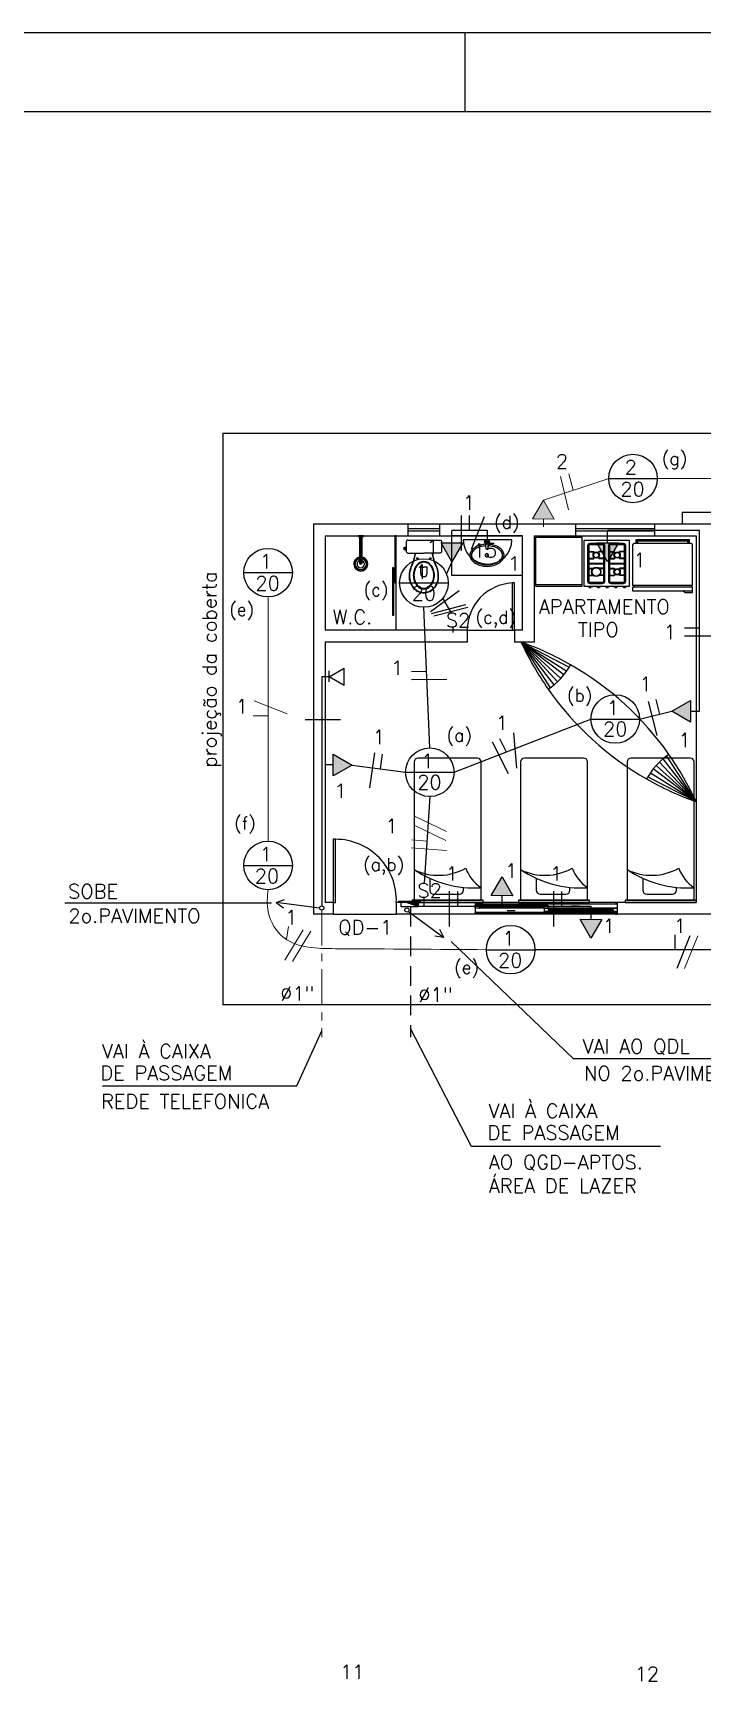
# Model space of a CAD drawing. Extents: x 1.6 to 100.8, y -3.3 to 55.9.
# Drawn here: x 43.73 to 52.21, y 35.03 to 55.93 of the extents above; entities that cross this region are included whole.
import ezdxf

# ---------------------------------------------------------------- set-up
doc = ezdxf.new("R2010")
doc.units = 0
doc.header["$MEASUREMENT"] = 0
doc.linetypes.add('CENTER2', pattern=[1.125, 0.75, -0.125, 0.125, -0.125])
doc.linetypes.add('HIDDEN', pattern=[0.375, 0.25, -0.125])
doc.layers.get('0').update_dxf_attribs({"linetype": 'CONTINUOUS'})
for name, color, linetype in [('2-MATERIAIS', 2, 'CONTINUOUS'), ('FIACAO', 6, 'CONTINUOUS'), ('QUADROS', 30, 'CONTINUOUS'), ('Texto', 2, 'CONTINUOUS'), ('Tub_Eletr_parede', 3, 'CONTINUOUS'), ('Tub_Eletr_piso', 3, 'HIDDEN'), ('Tub_Tel_parede', 230, 'CONTINUOUS'), ('Tub_Tel_piso', 230, 'HIDDEN')]:
    doc.layers.add(name, color=color, linetype=linetype)
doc.styles.add('ROMANS', font='romans.shx')
doc.styles.add('TXT_TEXTO', font='ROMANS.shx')

# ---------------------------------------------------------------- blocks, each defined once
blk = doc.blocks.new('QF')
at = {"layer": 'QUADROS'}
for p, q in [((-0.05, -0.15), (-0.05, 0.15)), ((-0.05, 0.15), (0.05, 0.15)), ((0.05, 0.2), (0.05, -0.2)), ((0.05, -0.15), (-0.05, -0.15))]:
    blk.add_line(p, q, dxfattribs=at)
blk.add_solid([(-0.05, -0.15), (0.05, 0.15), (0.05, -0.15)], dxfattribs=at)

msp = doc.modelspace()

# ---------------------------------------------------------------- linework, layer by layer
for p, q in [((85.205, 55.932), (2.544, 55.932)), ((49.205, 54.932), (49.205, 55.932))]:
    msp.add_line(p, q)
at = {"color": 170}
msp.add_line((84.205, 54.932), (4.544, 54.932), dxfattribs=at)
at = {"color": 8, "linetype": 'Continuous', "ltscale": 0.5}
for p, q in [((46.131, 50.857), (82.531, 50.857)), ((46.131, 50.857), (46.131, 43.607)), ((51.956, 49.857), (51.956, 49.707)), ((51.956, 49.857), (52.456, 49.857)), ((47.281, 49.707), (47.281, 44.757)), ((47.281, 49.707), (48.481, 49.707)), ((47.431, 49.557), (48.481, 49.557)), ((47.431, 49.557), (47.431, 48.357)), ((47.916, 49.557), (47.846, 49.557)), ((47.846, 49.557), (47.846, 49.547)), ((47.846, 49.547), (47.916, 49.547)), ((47.848, 49.547), (47.848, 49.557)), ((47.85, 49.547), (47.85, 49.557)), ((47.855, 49.547), (47.855, 49.557)), ((47.861, 49.547), (47.861, 49.557)), ((47.866, 49.547), (47.866, 49.212)), ((47.867, 49.547), (47.867, 49.207)), ((47.868, 49.547), (47.868, 49.204)), ((47.872, 49.547), (47.872, 49.557)), ((47.872, 49.547), (47.872, 49.2)), ((47.877, 49.547), (47.877, 49.198)), ((47.885, 49.547), (47.885, 49.198)), ((47.89, 49.547), (47.89, 49.557)), ((47.891, 49.547), (47.891, 49.2)), ((47.894, 49.547), (47.894, 49.204)), ((47.895, 49.547), (47.895, 49.207)), ((47.896, 49.547), (47.896, 49.212)), ((47.901, 49.547), (47.901, 49.557)), ((47.908, 49.547), (47.908, 49.557)), ((47.912, 49.547), (47.912, 49.557)), ((47.915, 49.547), (47.915, 49.557)), ((47.916, 49.547), (47.916, 49.557)), ((48.331, 49.557), (48.311, 49.557)), ((48.311, 49.557), (48.311, 48.957)), ((48.331, 48.357), (48.331, 49.557)), ((48.331, 48.957), (48.331, 49.557)), ((48.481, 49.707), (48.881, 49.707)), ((48.481, 49.557), (48.481, 49.707)), ((48.481, 49.647), (48.881, 49.647)), ((48.481, 49.617), (48.881, 49.617)), ((48.481, 49.557), (48.881, 49.557)), ((48.881, 49.707), (50.606, 49.707)), ((48.881, 49.557), (48.881, 49.707)), ((48.881, 49.557), (49.931, 49.557)), ((49.931, 49.557), (49.031, 49.557)), ((49.031, 49.557), (49.031, 49.057)), ((49.931, 48.357), (49.931, 49.557)), ((49.931, 49.057), (49.931, 49.557)), ((50.081, 49.557), (50.606, 49.557)), ((50.081, 48.207), (50.081, 49.557)), ((50.098, 49.536), (50.688, 49.536)), ((50.098, 48.915), (50.098, 49.536)), ((50.606, 49.707), (51.606, 49.707)), ((50.606, 49.557), (50.606, 49.707)), ((50.606, 49.647), (51.606, 49.647)), ((50.606, 49.617), (51.606, 49.617)), ((50.606, 49.557), (51.606, 49.557)), ((50.688, 48.915), (50.688, 49.536)), ((51.606, 49.707), (52.806, 49.707)), ((51.606, 49.557), (51.606, 49.707)), ((51.606, 49.557), (52.131, 49.557)), ((52.131, 49.557), (52.131, 44.907)), ((48.429, 49.393), (48.429, 49.411)), ((48.429, 49.411), (48.445, 49.411)), ((48.429, 49.376), (48.429, 49.393)), ((48.445, 49.376), (48.429, 49.376)), ((48.445, 49.411), (48.445, 49.408)), ((48.445, 49.408), (48.445, 49.378)), ((48.445, 49.408), (48.457, 49.408)), ((48.445, 49.376), (48.445, 49.378)), ((48.445, 49.378), (48.457, 49.378)), ((48.459, 49.489), (48.457, 49.481)), ((48.457, 49.481), (48.457, 49.357)), ((48.457, 49.357), (48.457, 49.357)), ((48.457, 49.357), (48.459, 49.349)), ((48.463, 49.495), (48.459, 49.489)), ((48.459, 49.349), (48.463, 49.343)), ((48.47, 49.499), (48.463, 49.495)), ((48.463, 49.343), (48.47, 49.338)), ((48.477, 49.501), (48.47, 49.499)), ((48.47, 49.338), (48.477, 49.337)), ((48.477, 49.501), (48.885, 49.501)), ((48.477, 49.501), (48.477, 49.501)), ((48.477, 49.337), (48.681, 49.337)), ((48.578, 49.336), (48.579, 49.337)), ((48.578, 49.336), (48.578, 49.336)), ((48.885, 49.337), (48.681, 49.337)), ((48.783, 49.336), (48.783, 49.337)), ((48.783, 49.336), (48.783, 49.336)), ((48.885, 49.501), (48.885, 49.501)), ((48.885, 49.501), (48.893, 49.499)), ((48.893, 49.338), (48.885, 49.337)), ((48.893, 49.499), (48.898, 49.495)), ((48.898, 49.343), (48.893, 49.338)), ((48.898, 49.495), (48.903, 49.489)), ((48.903, 49.349), (48.898, 49.343)), ((48.903, 49.489), (48.904, 49.481)), ((48.904, 49.357), (48.903, 49.349)), ((48.904, 49.481), (48.904, 49.357)), ((48.904, 49.357), (48.904, 49.357)), ((49.456, 49.461), (49.465, 49.394)), ((49.473, 49.387), (49.489, 49.387)), ((49.497, 49.394), (49.505, 49.459)), ((50.708, 49.495, 0.4), (50.708, 48.915, 0.4)), ((51.288, 49.495, 0.4), (50.708, 49.495, 0.4)), ((50.755, 49.427, 0.4), (50.755, 48.982, 0.4)), ((50.765, 49.427, 0.4), (50.765, 48.982, 0.4)), ((50.77, 49.427, 0.4), (50.77, 48.982, 0.4)), ((50.77, 49.357, 0.4), (50.833, 49.357, 0.4)), ((50.77, 49.352, 0.4), (50.833, 49.352, 0.4)), ((50.945, 49.457, 0.4), (50.785, 49.457, 0.4)), ((50.945, 49.447, 0.4), (50.785, 49.447, 0.4)), ((50.945, 49.442, 0.4), (50.785, 49.442, 0.4)), ((50.833, 49.352, 0.4), (50.833, 49.357, 0.4)), ((50.897, 49.352, 0.4), (50.897, 49.357, 0.4)), ((50.96, 49.357, 0.4), (50.897, 49.357, 0.4)), ((50.96, 49.352, 0.4), (50.897, 49.352, 0.4)), ((50.96, 48.982, 0.4), (50.96, 49.427, 0.4)), ((50.965, 48.982, 0.4), (50.965, 49.427, 0.4)), ((50.975, 48.982, 0.4), (50.975, 49.427, 0.4)), ((51.02, 49.427, 0.4), (51.02, 48.982, 0.4)), ((51.03, 49.427, 0.4), (51.03, 48.982, 0.4)), ((51.035, 49.427, 0.4), (51.035, 48.982, 0.4)), ((51.035, 49.357, 0.4), (51.098, 49.357, 0.4)), ((51.035, 49.352, 0.4), (51.098, 49.352, 0.4)), ((51.21, 49.457, 0.4), (51.05, 49.457, 0.4)), ((51.21, 49.447, 0.4), (51.05, 49.447, 0.4)), ((51.21, 49.442, 0.4), (51.05, 49.442, 0.4)), ((51.098, 49.352, 0.4), (51.098, 49.357, 0.4)), ((51.162, 49.352, 0.4), (51.162, 49.357, 0.4)), ((51.225, 49.357, 0.4), (51.162, 49.357, 0.4)), ((51.225, 49.352, 0.4), (51.162, 49.352, 0.4)), ((51.225, 48.982, 0.4), (51.225, 49.427, 0.4)), ((51.23, 48.982, 0.4), (51.23, 49.427, 0.4)), ((51.24, 48.982, 0.4), (51.24, 49.427, 0.4)), ((51.288, 48.915, 0.4), (51.288, 49.495, 0.4)), ((51.327, 49.436), (51.327, 48.926)), ((52.067, 49.456), (51.347, 49.456)), ((52.046, 49.505, -0.1), (51.368, 49.505, -0.1)), ((51.368, 49.505, -0.1), (51.368, 49.456, -0.1)), ((52.037, 49.496, -0.1), (51.377, 49.496, -0.1)), ((51.377, 49.496, -0.1), (51.377, 49.456, -0.1)), ((52.027, 49.486, -0.1), (51.387, 49.486, -0.1)), ((51.387, 49.486, -0.1), (51.387, 49.456, -0.1)), ((52.027, 49.456, -0.1), (52.027, 49.486, -0.1)), ((52.037, 49.456, -0.1), (52.037, 49.496, -0.1)), ((52.046, 49.456, -0.1), (52.046, 49.505, -0.1)), ((52.087, 48.926), (52.087, 49.436)), ((48.301, 49.148), (48.281, 49.148)), ((48.281, 49.148), (48.281, 48.548)), ((48.301, 48.548), (48.301, 49.148)), ((48.641, 49.078), (48.641, 49.156)), ((48.641, 49.156), (48.681, 49.156)), ((48.722, 49.156), (48.681, 49.156)), ((48.722, 49.078), (48.722, 49.156)), ((50.77, 49.27, 0.4), (50.833, 49.27, 0.4)), ((50.77, 49.265, 0.4), (50.833, 49.265, 0.4)), ((50.77, 49.207, 0.4), (50.96, 49.207, 0.4)), ((50.77, 49.202, 0.4), (50.96, 49.202, 0.4)), ((50.77, 49.143, 0.4), (50.833, 49.143, 0.4)), ((50.77, 49.138, 0.4), (50.833, 49.138, 0.4)), ((50.833, 49.27, 0.4), (50.833, 49.265, 0.4)), ((50.833, 49.138, 0.4), (50.833, 49.143, 0.4)), ((50.96, 49.27, 0.4), (50.897, 49.27, 0.4)), ((50.897, 49.27, 0.4), (50.897, 49.265, 0.4)), ((50.96, 49.265, 0.4), (50.897, 49.265, 0.4)), ((50.897, 49.138, 0.4), (50.897, 49.143, 0.4)), ((50.96, 49.143, 0.4), (50.897, 49.143, 0.4)), ((50.96, 49.138, 0.4), (50.897, 49.138, 0.4)), ((51.035, 49.27, 0.4), (51.098, 49.27, 0.4)), ((51.035, 49.265, 0.4), (51.098, 49.265, 0.4)), ((51.035, 49.207, 0.4), (51.225, 49.207, 0.4)), ((51.035, 49.202, 0.4), (51.225, 49.202, 0.4)), ((51.035, 49.143, 0.4), (51.098, 49.143, 0.4)), ((51.035, 49.138, 0.4), (51.098, 49.138, 0.4)), ((51.098, 49.27, 0.4), (51.098, 49.265, 0.4)), ((51.098, 49.138, 0.4), (51.098, 49.143, 0.4)), ((51.162, 49.27, 0.4), (51.162, 49.265, 0.4)), ((51.225, 49.27, 0.4), (51.162, 49.27, 0.4)), ((51.225, 49.265, 0.4), (51.162, 49.265, 0.4)), ((51.162, 49.138, 0.4), (51.162, 49.143, 0.4)), ((51.225, 49.143, 0.4), (51.162, 49.143, 0.4)), ((51.225, 49.138, 0.4), (51.162, 49.138, 0.4)), ((48.311, 48.957), (48.331, 48.957)), ((49.031, 49.057), (49.931, 49.057)), ((49.831, 48.957), (49.801, 48.957)), ((49.801, 48.957), (49.801, 48.357)), ((49.831, 48.357), (49.831, 48.957)), ((50.098, 48.939), (50.688, 48.939)), ((50.098, 48.915), (50.688, 48.915)), ((50.708, 48.915, 0.4), (51.288, 48.915, 0.4)), ((50.762, 48.911, 0.4), (50.816, 48.911, 0.4)), ((50.77, 49.057, 0.4), (50.833, 49.057, 0.4)), ((50.77, 49.052, 0.4), (50.833, 49.052, 0.4)), ((50.773, 48.909, 0.4), (50.782, 48.9, 0.4)), ((50.806, 48.909, 0.4), (50.773, 48.909, 0.4)), ((50.785, 48.967, 0.4), (50.945, 48.967, 0.4)), ((50.785, 48.962, 0.4), (50.945, 48.962, 0.4)), ((50.785, 48.952, 0.4), (50.945, 48.952, 0.4)), ((50.797, 48.9, 0.4), (50.806, 48.909, 0.4)), ((50.833, 49.057, 0.4), (50.833, 49.052, 0.4)), ((50.865, 48.911, 0.4), (50.919, 48.911, 0.4)), ((50.876, 48.909, 0.4), (50.884, 48.9, 0.4)), ((50.909, 48.909, 0.4), (50.876, 48.909, 0.4)), ((50.96, 49.057, 0.4), (50.897, 49.057, 0.4)), ((50.897, 49.057, 0.4), (50.897, 49.052, 0.4)), ((50.96, 49.052, 0.4), (50.897, 49.052, 0.4)), ((50.9, 48.9, 0.4), (50.909, 48.909, 0.4)), ((50.975, 48.911, 0.4), (51.029, 48.911, 0.4)), ((50.986, 48.909, 0.4), (50.994, 48.9, 0.4)), ((51.019, 48.909, 0.4), (50.986, 48.909, 0.4)), ((51.01, 48.9, 0.4), (51.019, 48.909, 0.4)), ((51.035, 49.057, 0.4), (51.098, 49.057, 0.4)), ((51.035, 49.052, 0.4), (51.098, 49.052, 0.4)), ((51.05, 48.967, 0.4), (51.21, 48.967, 0.4)), ((51.05, 48.962, 0.4), (51.21, 48.962, 0.4)), ((51.05, 48.952, 0.4), (51.21, 48.952, 0.4)), ((51.085, 48.911, 0.4), (51.139, 48.911, 0.4)), ((51.096, 48.909, 0.4), (51.104, 48.9, 0.4)), ((51.129, 48.909, 0.4), (51.096, 48.909, 0.4)), ((51.098, 49.057, 0.4), (51.098, 49.052, 0.4)), ((51.12, 48.9, 0.4), (51.129, 48.909, 0.4)), ((51.162, 49.057, 0.4), (51.162, 49.052, 0.4)), ((51.225, 49.057, 0.4), (51.162, 49.057, 0.4)), ((51.225, 49.052, 0.4), (51.162, 49.052, 0.4)), ((51.195, 48.911, 0.4), (51.249, 48.911, 0.4)), ((51.206, 48.909, 0.4), (51.214, 48.9, 0.4)), ((51.239, 48.909, 0.4), (51.206, 48.909, 0.4)), ((51.23, 48.9, 0.4), (51.239, 48.909, 0.4)), ((52.087, 48.926), (51.327, 48.926)), ((52.087, 48.906), (51.327, 48.906)), ((51.327, 48.906), (51.327, 48.856)), ((51.347, 48.926), (51.347, 48.906)), ((52.067, 48.926), (52.067, 48.906)), ((52.087, 48.836), (52.087, 48.906)), ((50.782, 48.9, 0.4), (50.797, 48.9, 0.4)), ((50.884, 48.9, 0.4), (50.9, 48.9, 0.4)), ((50.994, 48.9, 0.4), (51.01, 48.9, 0.4)), ((51.104, 48.9, 0.4), (51.12, 48.9, 0.4)), ((51.214, 48.9, 0.4), (51.23, 48.9, 0.4)), ((51.327, 48.856), (52.087, 48.856)), ((51.987, 48.836), (51.957, 48.856)), ((51.987, 48.836), (52.087, 48.836)), ((48.281, 48.548), (48.301, 48.548)), ((49.231, 48.357), (47.431, 48.357)), ((49.231, 48.357), (49.831, 48.357)), ((49.231, 48.357), (49.231, 48.207)), ((49.801, 48.357), (49.831, 48.357)), ((49.931, 48.357), (49.831, 48.357)), ((49.831, 48.357), (49.831, 48.207)), ((47.431, 48.207), (47.431, 44.907)), ((49.231, 48.207), (47.431, 48.207)), ((50.081, 48.207), (49.831, 48.207)), ((50.417, 47.747), (49.914, 48.207)), ((50.456, 47.793), (49.914, 48.207)), ((49.914, 48.207), (50.375, 47.705)), ((50.331, 47.665), (49.914, 48.207)), ((49.914, 48.207), (50.491, 47.841)), ((50.284, 47.628), (49.914, 48.207)), ((49.914, 48.207), (50.524, 47.891)), ((48.556, 46.687), (48.556, 44.937)), ((49.356, 46.737), (48.606, 46.737)), ((49.406, 44.937), (49.406, 46.687)), ((49.906, 46.687), (49.906, 44.937)), ((50.706, 46.737), (49.956, 46.737)), ((50.756, 44.937), (50.756, 46.687)), ((51.256, 46.687), (51.256, 44.937)), ((52.056, 46.737), (51.306, 46.737)), ((51.626, 46.644), (52.13, 46.185)), ((51.668, 46.687), (52.13, 46.185)), ((52.13, 46.185), (51.713, 46.726)), ((52.13, 46.185), (51.76, 46.763)), ((52.106, 44.937), (52.106, 46.687)), ((51.52, 46.501), (52.13, 46.185)), ((51.552, 46.551), (52.13, 46.185)), ((52.13, 46.185), (51.588, 46.599)), ((47.561, 45.707), (47.531, 45.707)), ((47.531, 45.707), (47.531, 44.907)), ((47.561, 44.907), (47.561, 45.707)), ((48.756, 45.204), (48.756, 45.061)), ((50.106, 45.204), (50.106, 45.061)), ((51.456, 45.204), (51.456, 45.061)), ((49.431, 44.937), (48.531, 44.937)), ((48.531, 44.937), (48.531, 44.907)), ((48.556, 44.937), (49.406, 44.937)), ((48.806, 45.011), (49.131, 45.011)), ((49.181, 45.061), (49.181, 45.096)), ((49.431, 44.907), (49.431, 44.937)), ((50.781, 44.937), (49.881, 44.937)), ((49.881, 44.937), (49.881, 44.907)), ((49.906, 44.937), (50.756, 44.937)), ((50.156, 45.011), (50.481, 45.011)), ((50.531, 45.061), (50.531, 45.096)), ((50.781, 44.907), (50.781, 44.937)), ((52.131, 44.937), (51.231, 44.937)), ((51.231, 44.937), (51.231, 44.907)), ((51.256, 44.937), (52.106, 44.937)), ((51.506, 45.011), (51.831, 45.011)), ((51.881, 45.061), (51.881, 45.096)), ((52.131, 44.907), (52.131, 44.937)), ((47.531, 44.757), (47.281, 44.757)), ((47.531, 44.907), (47.431, 44.907)), ((47.531, 44.907), (47.531, 44.757)), ((47.531, 44.907), (47.561, 44.907)), ((47.531, 44.757), (48.331, 44.757)), ((49.331, 44.907), (48.331, 44.907)), ((48.331, 44.907), (48.331, 44.757)), ((49.331, 44.757), (48.331, 44.757)), ((48.531, 44.907), (49.431, 44.907)), ((49.331, 44.907), (49.331, 44.757)), ((49.354, 44.907), (49.331, 44.907)), ((49.331, 44.907), (49.331, 44.884)), ((49.331, 44.884), (49.334, 44.884)), ((49.331, 44.872), (50.251, 44.872)), ((49.331, 44.832), (49.331, 44.872)), ((49.331, 44.872), (49.381, 44.872)), ((51.131, 44.832), (49.331, 44.832)), ((49.381, 44.832), (49.331, 44.832)), ((49.331, 44.78), (49.334, 44.78)), ((49.331, 44.757), (49.331, 44.78)), ((49.354, 44.757), (49.331, 44.757)), ((51.131, 44.907), (49.334, 44.907)), ((51.128, 44.904), (49.334, 44.904)), ((49.334, 44.884), (49.334, 44.904)), ((49.334, 44.904), (49.354, 44.904)), ((51.128, 44.884), (49.334, 44.884)), ((51.128, 44.78), (49.334, 44.78)), ((49.334, 44.78), (49.334, 44.76)), ((51.128, 44.76), (49.334, 44.76)), ((49.334, 44.76), (49.354, 44.76)), ((51.128, 44.757), (49.334, 44.757)), ((49.354, 44.904), (49.354, 44.907)), ((49.354, 44.76), (49.354, 44.757)), ((49.381, 44.872), (49.384, 44.872)), ((49.381, 44.857), (49.381, 44.872)), ((49.381, 44.872), (49.381, 44.832)), ((49.381, 44.857), (49.381, 44.847)), ((50.201, 44.857), (49.381, 44.857)), ((49.404, 44.857), (49.381, 44.857)), ((49.381, 44.847), (50.201, 44.847)), ((49.404, 44.847), (49.381, 44.847)), ((49.381, 44.847), (49.381, 44.832)), ((49.381, 44.832), (49.384, 44.832)), ((49.384, 44.872), (49.384, 44.86)), ((49.384, 44.86), (49.404, 44.86)), ((49.384, 44.832), (49.384, 44.844)), ((49.384, 44.844), (49.404, 44.844)), ((49.404, 44.86), (49.404, 44.857)), ((49.404, 44.844), (49.404, 44.847)), ((49.737, 44.805), (49.787, 44.805)), ((49.787, 44.805), (49.837, 44.805)), ((49.881, 44.907), (50.781, 44.907)), ((50.198, 44.86), (50.178, 44.86)), ((50.178, 44.86), (50.178, 44.857)), ((50.178, 44.857), (50.201, 44.857)), ((50.178, 44.844), (50.178, 44.847)), ((50.178, 44.847), (50.201, 44.847)), ((50.198, 44.844), (50.178, 44.844)), ((50.201, 44.872), (50.198, 44.872)), ((50.198, 44.872), (50.198, 44.86)), ((50.198, 44.832), (50.198, 44.844)), ((50.201, 44.832), (50.198, 44.832)), ((50.201, 44.857), (50.201, 44.872)), ((50.201, 44.832), (50.201, 44.872)), ((50.201, 44.872), (50.251, 44.872)), ((50.201, 44.847), (50.201, 44.857)), ((50.201, 44.847), (50.201, 44.832)), ((50.251, 44.832), (50.201, 44.832)), ((50.211, 44.792), (50.211, 44.832)), ((50.211, 44.832), (50.261, 44.832)), ((51.131, 44.792), (50.211, 44.792)), ((50.261, 44.792), (50.211, 44.792)), ((50.251, 44.872), (50.251, 44.832)), ((50.261, 44.832), (50.264, 44.832)), ((50.261, 44.817), (50.261, 44.832)), ((50.261, 44.832), (50.261, 44.792)), ((50.261, 44.817), (50.261, 44.807)), ((51.081, 44.817), (50.261, 44.817)), ((50.284, 44.817), (50.261, 44.817)), ((50.261, 44.807), (51.081, 44.807)), ((50.284, 44.807), (50.261, 44.807)), ((50.261, 44.807), (50.261, 44.792)), ((50.261, 44.792), (50.264, 44.792)), ((50.264, 44.832), (50.264, 44.82)), ((50.264, 44.82), (50.284, 44.82)), ((50.264, 44.792), (50.264, 44.804)), ((50.264, 44.804), (50.284, 44.804)), ((50.284, 44.82), (50.284, 44.817)), ((50.284, 44.804), (50.284, 44.807)), ((50.601, 44.858), (50.551, 44.858)), ((50.651, 44.858), (50.601, 44.858)), ((51.078, 44.82), (51.058, 44.82)), ((51.058, 44.82), (51.058, 44.817)), ((51.058, 44.817), (51.081, 44.817)), ((51.058, 44.804), (51.058, 44.807)), ((51.058, 44.807), (51.081, 44.807)), ((51.078, 44.804), (51.058, 44.804)), ((51.081, 44.832), (51.078, 44.832)), ((51.078, 44.832), (51.078, 44.82)), ((51.078, 44.792), (51.078, 44.804)), ((51.081, 44.792), (51.078, 44.792)), ((51.081, 44.792), (51.081, 44.832)), ((51.081, 44.832), (51.131, 44.832)), ((51.081, 44.817), (51.081, 44.832)), ((51.081, 44.807), (51.081, 44.817)), ((51.081, 44.807), (51.081, 44.792)), ((51.131, 44.792), (51.081, 44.792)), ((51.108, 44.904), (51.108, 44.907)), ((51.108, 44.907), (51.131, 44.907)), ((51.128, 44.904), (51.108, 44.904)), ((51.128, 44.76), (51.108, 44.76)), ((51.108, 44.76), (51.108, 44.757)), ((51.108, 44.757), (51.131, 44.757)), ((51.128, 44.884), (51.128, 44.904)), ((51.131, 44.884), (51.128, 44.884)), ((51.131, 44.78), (51.128, 44.78)), ((51.128, 44.78), (51.128, 44.76)), ((52.131, 44.907), (51.131, 44.907)), ((51.131, 44.907), (51.131, 44.757)), ((51.131, 44.907), (51.131, 44.884)), ((51.131, 44.832), (51.131, 44.792)), ((51.131, 44.757), (51.131, 44.78)), ((53.281, 44.757), (51.131, 44.757)), ((51.231, 44.907), (52.131, 44.907)), ((72.781, 43.607), (46.131, 43.607))]:
    msp.add_line(p, q, dxfattribs=at)
at = {"color": 171}
for p, q in [((46.751, 44.897), (44.13, 44.897)), ((50.579, 42.923), (49.026, 44.413)), ((47.07, 42.58), (47.386, 43.278)), ((49.285, 41.811), (48.512, 43.309)), ((53.311, 42.923), (50.579, 42.923)), ((44.609, 42.58), (47.07, 42.58)), ((51.681, 41.811), (49.285, 41.811))]:
    msp.add_line(p, q, dxfattribs=at)
at = {"color": 8, "linetype": 'Continuous', "ltscale": 0.5}
for centre, radius in [((49.481, 49.477), 0.03), ((49.481, 49.477), 0.0261), ((49.481, 49.477), 0.0151), ((49.481, 49.477), 0.00444), ((50.865, 49.311, 0.4), 0.04), ((50.865, 49.311, 0.4), 0.033), ((51.13, 49.311, 0.4), 0.04), ((51.13, 49.311, 0.4), 0.033), ((48.597, 49.27), 0.00752), ((48.765, 49.27), 0.00752), ((50.865, 49.098, 0.4), 0.06), ((50.865, 49.098, 0.4), 0.053), ((51.13, 49.098, 0.4), 0.04), ((51.13, 49.098, 0.4), 0.033)]:
    msp.add_circle(centre, radius, dxfattribs=at)
for centre, radius, start, end in [((47.822, 49.467), 0.763, 339.6909, 350.163), ((47.822, 49.467), 0.767, 339.6909, 350.163), ((49.539, 49.467), 0.767, 189.837, 200.3091), ((49.539, 49.467), 0.763, 189.837, 200.3091), ((49.361, 49.308), 0.0957, 145.9559, 180), ((49.418, 49.27), 0.165, 121.5116, 145.9559), ((49.361, 49.308), 0.0757, 145.9559, 180), ((49.418, 49.27), 0.145, 121.5116, 145.9559), ((49.456, 49.208), 0.237, 104.2488, 121.5116), ((49.456, 49.208), 0.217, 104.2488, 121.5116), ((49.483, 49.1), 0.349, 94.1501, 104.1693), ((49.486, 49.086), 0.342, 94.2048, 104.0687), ((49.455, 49.492), 0.0151, 270, 30), ((49.455, 49.462), 0.0151, 330, 90), ((49.479, 49.308), 0.0218, 139.234, 319.234), ((49.479, 49.308), 0.0218, 319.234, 139.234), ((49.473, 49.395), 0.008, 185.2312, 269.9693), ((49.481, 49.507), 0.0151, 210, 330), ((49.481, 49.447), 0.0151, 30, 150), ((49.489, 49.395), 0.008, 269.9693, 355.8725), ((49.507, 49.492), 0.0151, 150, 270), ((49.507, 49.462), 0.0151, 90, 210), ((49.481, 49.11), 0.318, 75.7512, 86.3348), ((49.478, 49.099), 0.35, 75.8371, 85.8459), ((49.506, 49.208), 0.217, 58.4884, 75.7512), ((49.506, 49.208), 0.237, 58.4884, 75.7512), ((49.543, 49.27), 0.145, 34.0441, 58.4884), ((49.543, 49.27), 0.165, 34.0441, 58.4884), ((49.601, 49.308), 0.0757, 0, 34.0441), ((49.601, 49.308), 0.0957, 0, 34.0441), ((50.785, 49.427, 0.4), 0.03, 90, 180), ((50.785, 49.427, 0.4), 0.02, 90, 180), ((50.785, 49.427, 0.4), 0.015, 90, 180), ((50.945, 49.427, 0.4), 0.03, 0, 90), ((50.945, 49.427, 0.4), 0.02, 0, 90), ((50.945, 49.427, 0.4), 0.015, 0, 90), ((51.05, 49.427, 0.4), 0.03, 90, 180), ((51.05, 49.427, 0.4), 0.02, 90, 180), ((51.05, 49.427, 0.4), 0.015, 90, 180), ((51.21, 49.427, 0.4), 0.03, 0, 90), ((51.21, 49.427, 0.4), 0.02, 360, 90), ((51.21, 49.427, 0.4), 0.015, 360, 90), ((51.347, 49.436), 0.02, 90, 180), ((52.067, 49.436), 0.02, 0, 90), ((47.881, 49.197), 0.09, 99.5941, 80.4059), ((47.881, 49.197), 0.0854, 100.8069, 79.1931), ((47.881, 49.197), 0.0709, 102.2091, 77.7909), ((47.881, 49.197), 0.0469, 108.6482, 71.3518), ((47.881, 49.217), 0.0157, 197.1269, 342.8731), ((47.881, 49.214), 0.0151, 186.7562, 353.2438), ((47.881, 49.227), 0.0215, 225.642, 314.358), ((47.881, 49.212), 0.015, 180, 0), ((48.748, 49.048), 0.255, 162.0904, 205.4458), ((48.745, 49.047), 0.247, 161.867, 205.7625), ((21.868, 60.239), 28.863, 337.3538, 337.5183), ((23.306, 59.641), 27.31, 337.3514, 337.5257), ((48.773, 49.055), 0.226, 162.3784, 180), ((48.772, 49.055), 0.217, 162.3784, 180), ((48.728, 49.069), 0.178, 142.5178, 162.3784), ((48.727, 49.069), 0.17, 142.5178, 162.3784), ((48.699, 49.091), 0.142, 118.3761, 142.5178), ((48.699, 49.091), 0.135, 118.3761, 142.5178), ((48.681, 49.125), 0.103, 90, 118.3761), ((48.681, 49.124), 0.0966, 90, 118.3761), ((48.681, 49.125), 0.103, 61.6239, 90), ((48.681, 49.124), 0.0966, 61.6239, 90), ((48.663, 49.091), 0.135, 37.4822, 61.6239), ((48.662, 49.091), 0.142, 37.4822, 61.6239), ((48.634, 49.069), 0.17, 17.6216, 37.4822), ((48.634, 49.069), 0.178, 17.6216, 37.4822), ((48.59, 49.055), 0.217, 0, 17.6216), ((48.588, 49.055), 0.226, 0, 17.6216), ((74.055, 59.641), 27.31, 202.4743, 202.6486), ((75.493, 60.239), 28.863, 202.4817, 202.6462), ((48.617, 49.047), 0.247, 334.2375, 18.133), ((48.613, 49.048), 0.255, 334.5542, 17.9096), ((49.361, 49.308), 0.0957, 180, 214.0441), ((49.418, 49.347), 0.165, 214.0441, 238.4884), ((49.361, 49.308), 0.0757, 180, 214.0441), ((49.418, 49.347), 0.145, 214.0441, 238.4884), ((49.456, 49.409), 0.237, 238.4884, 255.7512), ((49.456, 49.409), 0.217, 238.4884, 255.7512), ((49.481, 49.506), 0.338, 255.7512, 270), ((49.481, 49.506), 0.318, 255.7512, 270), ((49.481, 49.506), 0.318, 270, 284.2488), ((49.481, 49.506), 0.338, 270, 284.2488), ((49.506, 49.409), 0.217, 284.2488, 301.5116), ((49.506, 49.409), 0.237, 284.2488, 301.5116), ((49.543, 49.347), 0.145, 301.5116, 325.9559), ((49.543, 49.347), 0.165, 301.5116, 325.9559), ((49.601, 49.308), 0.0757, 325.9559, 360), ((49.601, 49.308), 0.0957, 325.9559, 360), ((48.689, 49.021), 0.19, 205.7625, 267.2081), ((48.689, 49.021), 0.185, 205.7625, 267.2081), ((48.773, 49.055), 0.226, 180, 197.6216), ((48.772, 49.055), 0.217, 180, 197.6216), ((48.728, 49.04), 0.178, 197.6216, 217.4822), ((48.727, 49.041), 0.17, 197.6216, 217.4822), ((48.699, 49.018), 0.142, 217.4822, 241.6239), ((48.699, 49.019), 0.135, 217.4822, 241.6239), ((48.681, 49.078), 0.0404, 180, 0), ((48.672, 49.021), 0.185, 272.7919, 334.2375), ((48.672, 49.021), 0.19, 272.7919, 334.2375), ((48.663, 49.019), 0.135, 298.3761, 322.5178), ((48.662, 49.018), 0.142, 298.3761, 322.5178), ((48.634, 49.041), 0.17, 322.5178, 342.3784), ((48.634, 49.04), 0.178, 322.5178, 342.3784), ((48.59, 49.055), 0.217, 342.3784, 0), ((48.588, 49.055), 0.226, 342.3784, 0), ((49.832, 48.357), 0.601, 92.9376, 180), ((50.785, 48.982, 0.4), 0.03, 180, 270), ((50.785, 48.982, 0.4), 0.02, 180, 270), ((50.785, 48.982, 0.4), 0.015, 180, 270), ((50.945, 48.982, 0.4), 0.03, 270, 0), ((50.945, 48.982, 0.4), 0.02, 270, 360), ((50.945, 48.982, 0.4), 0.015, 270, 360), ((51.05, 48.982, 0.4), 0.03, 180, 270), ((51.05, 48.982, 0.4), 0.02, 180, 270), ((51.05, 48.982, 0.4), 0.015, 180, 270), ((51.21, 48.982, 0.4), 0.015, 270, 0), ((51.21, 48.982, 0.4), 0.02, 270, 0), ((51.21, 48.982, 0.4), 0.03, 270, 0), ((48.681, 48.984), 0.103, 241.6239, 270), ((48.681, 48.986), 0.0966, 241.6239, 270), ((48.681, 48.986), 0.0966, 270, 298.3761), ((48.681, 48.984), 0.103, 270, 298.3761), ((48.627, 44.571), 3.857, 60.2584, 70.5103), ((53.417, 49.821), 3.857, 204.7396, 214.9915), ((49.763, 48.345), 0.886, 303.8989, 331.351), ((48.627, 44.571), 3.857, 34.9915, 60.2584), ((53.417, 49.821), 3.857, 214.9915, 240.2584), ((48.606, 46.687), 0.05, 90, 180), ((49.356, 46.687), 0.05, 360, 90), ((49.956, 46.687), 0.05, 90, 180), ((50.706, 46.687), 0.05, 360, 90), ((51.306, 46.687), 0.05, 90, 180), ((52.281, 46.047), 0.886, 123.8989, 151.351), ((48.627, 44.571), 3.857, 24.7396, 34.9915), ((52.056, 46.687), 0.05, 360, 90), ((53.417, 49.821), 3.857, 240.2584, 250.5103), ((47.561, 44.936), 0.771, 357.8106, 90), ((48.866, 45.945), 0.695, 243.5088, 299.7752), ((49.316, 46.444), 1.354, 235.8546, 273.8042), ((48.806, 45.204), 0.05, 172.3971, 180), ((49.684, 45.511), 0.502, 199.674, 236.4308), ((50.216, 45.945), 0.695, 243.5088, 299.7752), ((50.666, 46.444), 1.354, 235.8546, 273.8042), ((50.156, 45.204), 0.05, 172.3971, 180), ((51.034, 45.511), 0.502, 199.674, 236.4308), ((51.566, 45.945), 0.695, 243.5088, 299.7752), ((52.016, 46.444), 1.354, 235.8546, 273.8042), ((51.506, 45.204), 0.05, 172.3971, 180), ((52.384, 45.511), 0.502, 199.674, 236.4308), ((48.806, 45.061), 0.05, 180, 270), ((49.131, 45.061), 0.05, 270, 0), ((50.156, 45.061), 0.05, 180, 270), ((50.481, 45.061), 0.05, 270, 0), ((51.506, 45.061), 0.05, 180, 270), ((51.831, 45.061), 0.05, 270, 0)]:
    msp.add_arc(centre, radius, start, end, dxfattribs=at)
at = {"layer": '2-MATERIAIS', "linetype": 'Continuous'}
for p, q in [((51.023, 50.282), (51.639, 50.282)), ((49.796, 49.504), (49.18, 49.504)), ((46.398, 49.088), (47.014, 49.088)), ((48.373, 48.957), (48.989, 48.957)), ((50.798, 47.232), (51.414, 47.232)), ((48.448, 46.557), (49.064, 46.557)), ((46.398, 45.376), (47.014, 45.376)), ((49.473, 44.307), (50.089, 44.307))]:
    msp.add_line(p, q, dxfattribs=at)
at = {"layer": '2-MATERIAIS', "color": 4, "lineweight": 15}
msp.add_line((50.196, 49.768), (50.196, 49.668), dxfattribs=at)
at = {"layer": '2-MATERIAIS', "color": 4}
for p, q in [((49.036, 49.466), (49.036, 49.566)), ((51.009, 49.466), (51.009, 49.566)), ((52.061, 47.331), (52.161, 47.331)), ((47.531, 46.65), (47.431, 46.65)), ((49.67, 44.993), (49.67, 44.893)), ((50.799, 44.692), (50.799, 44.792))]:
    msp.add_line(p, q, dxfattribs=at)
at = {"layer": '2-MATERIAIS', "color": 21}
for p, q in [((47.481, 47.769), (47.671, 47.877)), ((47.671, 47.657), (47.671, 47.877)), ((47.481, 47.769), (47.386, 47.769)), ((47.481, 47.702), (47.481, 47.845)), ((47.671, 47.657), (47.481, 47.769))]:
    msp.add_line(p, q, dxfattribs=at)
at = {"layer": '2-MATERIAIS', "color": 4, "lineweight": 15}
msp.add_lwpolyline([(50.334, 49.767), (50.058, 49.769), (50.198, 50.007)], close=True, dxfattribs=at)
at = {"layer": '2-MATERIAIS', "color": 4}
for points in [[(48.898, 49.467), (49.174, 49.465), (49.034, 49.227)], [(50.871, 49.467), (51.147, 49.465), (51.007, 49.227)], [(52.062, 47.469), (52.06, 47.193), (51.822, 47.333)], [(47.53, 46.512), (47.532, 46.788), (47.77, 46.648)], [(49.807, 44.992), (49.532, 44.994), (49.671, 45.232)], [(50.661, 44.693), (50.937, 44.691), (50.797, 44.453)]]:
    msp.add_lwpolyline(points, close=True, dxfattribs=at)
at = {"layer": '2-MATERIAIS', "linetype": 'Continuous'}
for centre in [(51.331, 50.282), (46.706, 49.088), (48.681, 48.957), (51.106, 47.232), (48.756, 46.557), (46.706, 45.376), (49.781, 44.307)]:
    msp.add_circle(centre, 0.308, dxfattribs=at)
msp.add_arc((49.488, 49.504), 0.308, 180, 0, dxfattribs=at)
at = {"layer": '2-MATERIAIS', "color": 4, "lineweight": 15}
msp.add_solid([(50.334, 49.767), (50.198, 50.007), (50.058, 49.769)], dxfattribs=at)
at = {"layer": '2-MATERIAIS', "color": 4}
for points in [[(48.898, 49.467), (49.034, 49.227), (49.174, 49.465)], [(50.871, 49.467), (51.007, 49.227), (51.147, 49.465)], [(52.062, 47.469), (51.822, 47.333), (52.06, 47.193)], [(47.53, 46.512), (47.77, 46.648), (47.532, 46.788)], [(49.807, 44.992), (49.671, 45.232), (49.532, 44.994)], [(50.661, 44.693), (50.797, 44.453), (50.937, 44.691)]]:
    msp.add_solid(points, dxfattribs=at)
at = {"layer": 'FIACAO', "lineweight": 15}
for p, q in [((50.412, 50.306), (50.515, 49.883)), ((50.519, 50.342), (50.573, 50.133)), ((46.529, 47.461), (46.946, 47.296)), ((46.517, 47.271), (46.706, 47.271)), ((48.564, 45.999), (48.968, 45.804)), ((48.556, 45.888), (48.96, 45.693)), ((48.519, 45.597), (48.966, 45.565)), ((48.53, 45.699), (48.719, 45.685)), ((47.152, 44.557), (46.917, 44.175)), ((46.967, 44.603), (46.938, 44.439)), ((47.25, 44.54), (47.014, 44.158)), ((52.151, 44.484), (51.986, 44.067))]:
    msp.add_line(p, q, dxfattribs=at)
at = {"layer": 'FIACAO'}
for p, q in [((49.154, 49.814), (49.154, 49.366)), ((49.256, 49.811), (49.256, 49.621)), ((49.446, 49.798), (49.281, 49.382)), ((49.127, 48.856), (48.764, 48.592)), ((49.209, 48.68), (48.775, 48.568)), ((49.239, 48.648), (48.805, 48.536)), ((51.982, 48.287), (52.43, 48.287)), ((51.985, 48.389), (52.175, 48.389)), ((48.523, 47.734), (48.971, 47.738)), ((48.526, 47.836), (48.715, 47.837)), ((51.522, 47.456), (51.634, 47.022)), ((51.622, 47.478), (51.669, 47.295)), ((47.177, 47.225), (47.625, 47.225)), ((49.816, 47.058), (49.855, 46.611)), ((49.548, 46.941), (49.748, 46.54)), ((49.64, 46.984), (49.725, 46.814)), ((48.054, 46.805), (47.993, 46.361)), ((48.154, 46.787), (48.128, 46.6)), ((49.003, 45.05), (49.003, 44.602)), ((49.105, 45.047), (49.105, 44.857)), ((50.325, 45.05), (50.325, 44.602)), ((50.427, 45.047), (50.427, 44.857)), ((51.862, 44.496), (51.862, 44.307)), ((52.052, 44.484), (51.887, 44.067))]:
    msp.add_line(p, q, dxfattribs=at)
at = {"layer": 'Texto', "color": 4}
for p, q in [((46.807, 44.904), (46.914, 44.944)), ((47.359, 44.835), (46.807, 44.904)), ((46.807, 44.904), (46.901, 44.839)), ((48.484, 44.792), (48.932, 44.461)), ((48.932, 44.461), (48.882, 44.564)), ((48.932, 44.461), (48.819, 44.479))]:
    msp.add_line(p, q, dxfattribs=at)
for centre in [(47.386, 44.836), (48.465, 44.811)]:
    msp.add_circle(centre, 0.0269, dxfattribs=at)
at = {"layer": 'Tub_Eletr_parede', "lineweight": 15}
for p, q in [((50.198, 50.007), (51.023, 50.282)), ((51.639, 50.282), (56.223, 50.282)), ((46.706, 48.78), (46.706, 45.684))]:
    msp.add_line(p, q, dxfattribs=at)
at = {"layer": 'Tub_Eletr_parede'}
for p, q in [((49.036, 49.566), (49.036, 49.621)), ((49.488, 49.621), (49.036, 49.621)), ((49.488, 49.504), (49.488, 49.621)), ((51.009, 49.566), (51.009, 49.621)), ((52.175, 49.621), (51.009, 49.621)), ((52.175, 47.331), (52.175, 49.621)), ((49.034, 49.227), (48.967, 49.072)), ((49.037, 48.572), (48.922, 48.765)), ((48.756, 46.865), (48.681, 48.649)), ((49.048, 48.395), (49.048, 48.33)), ((49.064, 46.557), (50.798, 47.232)), ((51.414, 47.232), (51.822, 47.333)), ((52.161, 47.331), (52.175, 47.331)), ((47.77, 46.648), (48.448, 46.557)), ((48.756, 46.249), (48.684, 45.15)), ((48.68, 44.968), (48.68, 44.857)), ((48.607, 44.857), (50.799, 44.857)), ((49.67, 44.893), (49.67, 44.857)), ((50.799, 44.792), (50.799, 44.857)), ((54.323, 44.307), (50.089, 44.307))]:
    msp.add_line(p, q, dxfattribs=at)
at = {"layer": 'Tub_Eletr_parede', "lineweight": 15}
msp.add_spline([(46.706, 45.068), (46.707, 44.784), (46.91, 44.458), (47.562, 44.32), (49.473, 44.307)], degree=3, dxfattribs=at)
at = {"layer": 'Tub_Eletr_piso'}
msp.add_line((48.512, 44.85), (48.512, 43.196), dxfattribs=at)
at = {"layer": 'Tub_Tel_parede'}
msp.add_line((47.386, 47.769), (47.386, 44.863), dxfattribs=at)
at = {"layer": 'Tub_Tel_piso', "linetype": 'CENTER2', "lineweight": 15, "ltscale": 0.6}
msp.add_line((47.386, 44.81), (47.386, 43.196), dxfattribs=at)

# ---------------------------------------------------------------- block references
at = {"layer": 'QUADROS', "xscale": 0.7168000000000013, "yscale": 0.7167999999999994, "zscale": 0.7168, "rotation": 89.99999999999999}
msp.add_blockref('QF', (48.5, 44.885), dxfattribs=at)

# ---------------------------------------------------------------- texts
at = {"color": 8, "linetype": 'Continuous', "style": 'ROMANS'}
msp.add_text('projeção da coberta', height=0.18, rotation=90, dxfattribs=at).set_placement((46.053, 46.614))
at = {"color": 8, "linetype": 'Continuous', "ltscale": 0.5, "style": 'ROMANS'}
for s, p in [('APARTAMENTO', (50.139, 48.567)), ('W.C.', (47.525, 48.435)), ('TIPO', (50.634, 48.276))]:
    msp.add_text(s, height=0.18, dxfattribs=at).set_placement(p)
at = {"layer": 'Texto', "lineweight": 15, "style": 'TXT_TEXTO'}
for s, p in [('2', (50.354, 50.408)), ('1', (46.297, 47.302)), ('1', (46.923, 44.628)), ('ÁREA DE LAZER', (49.504, 41.224)), ('11', (47.618, 35.061))]:
    msp.add_text(s, height=0.18, dxfattribs=at).set_placement(p)
at = {"layer": 'Texto', "color": 4, "lineweight": 15, "style": 'TXT_TEXTO'}
for s, p in [('(g)', (51.696, 50.455)), ('(e)', (46.213, 48.54)), ('(f)', (46.276, 45.832))]:
    msp.add_text(s, height=0.16, dxfattribs=at).set_placement(p)
at = {"layer": 'Texto', "style": 'TXT_TEXTO'}
for s, p in [('2', (51.226, 50.335)), ('20', (51.171, 50.057)), ('1', (49.176, 49.886)), ('1', (46.601, 49.141)), ('1', (48.714, 49.323)), ('15', (49.301, 49.279)), ('1', (51.336, 49.158)), ('1', (48.576, 49.01)), ('1', (49.747, 49.114)), ('20', (46.546, 48.863)), ('20', (48.526, 48.735)), ('1', (51.722, 48.246)), ('1', (48.264, 47.792)), ('1', (51.412, 47.586)), ('1', (51.001, 47.285)), ('1', (49.594, 47.093)), ('1', (48.032, 46.913)), ('20', (50.952, 47.015)), ('1', (51.908, 46.875)), ('1', (48.651, 46.61)), ('1', (47.546, 46.232)), ('20', (48.597, 46.34)), ('1', (48.196, 45.786)), ('1', (46.601, 45.429)), ('1', (48.959, 45.183)), ('1', (49.711, 45.218)), ('1', (50.281, 45.183)), ('20', (46.538, 45.151)), ('SOBE', (44.172, 44.957)), ('2o.PAVIMENTO', (44.176, 44.647)), ('1', (49.676, 44.36)), ('1', (50.95, 44.52)), ('1', (51.848, 44.52)), ('20', (49.621, 44.082)), ('%%C1"', (46.86, 43.662)), ('%%C1"', (48.611, 43.646)), ('VAI À CAIXA', (44.601, 42.93)), ('VAI AO QDL', (50.692, 42.992)), ('DE PASSAGEM', (44.58, 42.653)), ('NO 2o.PAVIMENTO', (50.71, 42.65)), ('REDE TELEFONICA', (44.59, 42.294)), ('VAI À CAIXA', (49.5, 42.174)), ('DE PASSAGEM', (49.487, 41.897)), ('AO QGD-APTOS.', (49.504, 41.523)), ('12', (51.353, 35.033))]:
    msp.add_text(s, height=0.18, dxfattribs=at).set_placement(p)
at = {"layer": 'Texto', "color": 4, "style": 'TXT_TEXTO'}
for s, height, p in [('(d)', 0.16, (49.57, 49.647)), ('(c)', 0.16, (47.916, 48.792)), ('S2', 0.18, (48.96, 48.396)), ('(c,d)', 0.16, (49.335, 48.442)), ('(b)', 0.16, (50.494, 47.453)), ('(a)', 0.16, (48.968, 46.945)), ('(a,b)', 0.16, (47.91, 45.307)), ('S2', 0.18, (48.599, 44.968)), ('(e)', 0.16, (49.064, 44.003))]:
    msp.add_text(s, height=height, dxfattribs=at).set_placement(p)
at = {"layer": 'Texto', "color": 30, "lineweight": 15, "style": 'TXT_TEXTO'}
msp.add_text('QD-1', height=0.18, dxfattribs=at).set_placement((47.595, 44.5))

doc.saveas('drawing.dxf')
